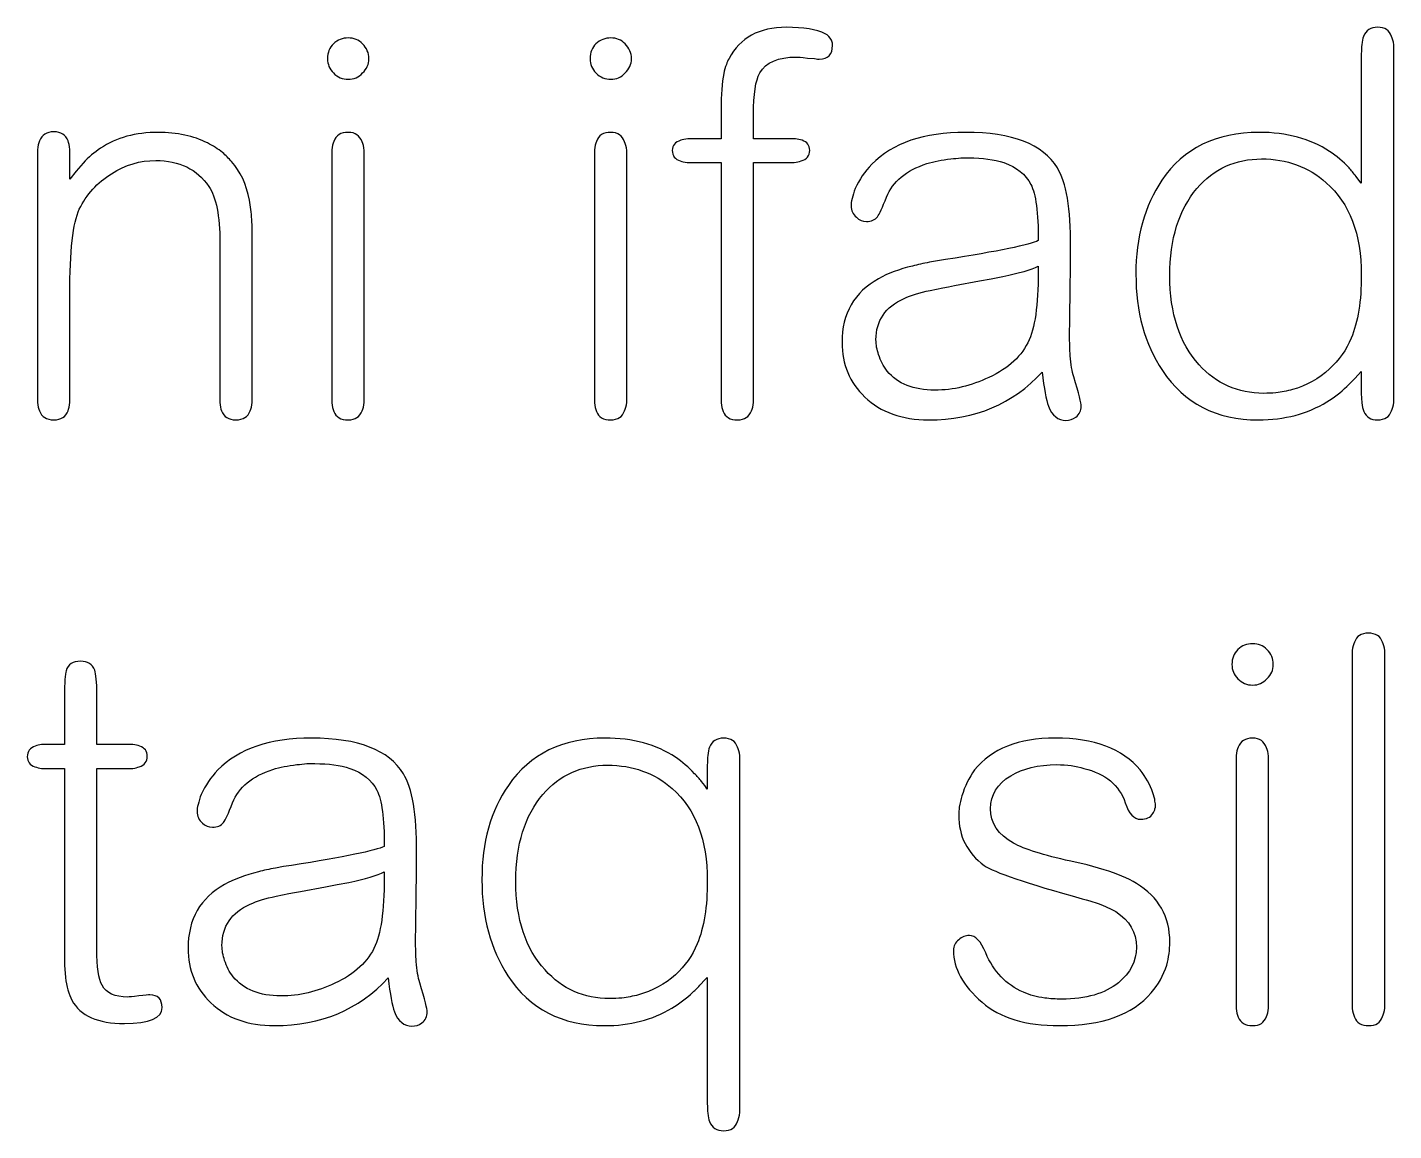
# Model space of a CAD drawing. Header units: centimetres. Extents: x -18.6 to 18.8, y -13 to 11.8.
# Drawn here: x -0.959 to 0.198, y 6.639 to 7.573 of the extents above; entities that cross this region are included whole.
import ezdxf

# ---------------------------------------------------------------- set-up
doc = ezdxf.new("R2010")
doc.units = ezdxf.units.CM
doc.header["$MEASUREMENT"] = 0
doc.layers.add('Layer 1', color=7, linetype='Continuous')

msp = doc.modelspace()

# ---------------------------------------------------------------- linework, layer by layer
at = {"layer": 'Layer 1', "color": 250}
for points, knots in [([(-0.6696, 7.54639), (-0.6696, 7.5416), (-0.6714, 7.53756), (-0.67499, 7.53427), (-0.67828, 7.53068), (-0.68232, 7.52888), (-0.68711, 7.52888), (-0.69189, 7.52888), (-0.69608, 7.53068), (-0.69967, 7.53427), (-0.70297, 7.53756), (-0.70461, 7.5416), (-0.70461, 7.54639), (-0.70461, 7.55147), (-0.70297, 7.55566), (-0.69967, 7.55896), (-0.69608, 7.56225), (-0.69189, 7.56389), (-0.68711, 7.56389), (-0.68232, 7.56389), (-0.67828, 7.56225), (-0.67499, 7.55896), (-0.6714, 7.55536), (-0.6696, 7.55118), (-0.6696, 7.54639)], [0, 0, 0, 0, 0.125, 0.125, 0.125, 0.25, 0.25, 0.25, 0.375, 0.375, 0.375, 0.5, 0.5, 0.5, 0.625, 0.625, 0.625, 0.75, 0.75, 0.75, 0.875, 0.875, 0.875, 1, 1, 1, 1]), ([(-0.44741, 7.54639), (-0.44741, 7.5416), (-0.44921, 7.53756), (-0.4528, 7.53427), (-0.45609, 7.53068), (-0.46013, 7.52888), (-0.46492, 7.52888), (-0.4697, 7.52888), (-0.47389, 7.53068), (-0.47748, 7.53427), (-0.48078, 7.53756), (-0.48242, 7.5416), (-0.48242, 7.54639), (-0.48242, 7.55147), (-0.48078, 7.55566), (-0.47748, 7.55896), (-0.47389, 7.56225), (-0.4697, 7.56389), (-0.46492, 7.56389), (-0.46013, 7.56389), (-0.45609, 7.56225), (-0.4528, 7.55896), (-0.44921, 7.55536), (-0.44741, 7.55118), (-0.44741, 7.54639)], [0, 0, 0, 0, 0.125, 0.125, 0.125, 0.25, 0.25, 0.25, 0.375, 0.375, 0.375, 0.5, 0.5, 0.5, 0.625, 0.625, 0.625, 0.75, 0.75, 0.75, 0.875, 0.875, 0.875, 1, 1, 1, 1]), ([(-0.37155, 7.5033), (-0.37155, 7.51586), (-0.3708, 7.52604), (-0.36931, 7.53382), (-0.36871, 7.53651), (-0.36796, 7.53906), (-0.36706, 7.54145), (-0.36647, 7.54325), (-0.36572, 7.54489), (-0.36482, 7.54639), (-0.35554, 7.56404), (-0.33938, 7.57287), (-0.31634, 7.57287), (-0.30168, 7.57287), (-0.29076, 7.57107), (-0.28358, 7.56748), (-0.28118, 7.56629), (-0.27939, 7.56449), (-0.27819, 7.5621), (-0.27819, 7.5621), (-0.27729, 7.5594), (-0.27729, 7.5594), (-0.27729, 7.5594), (-0.27729, 7.55761), (-0.27729, 7.55761), (-0.27729, 7.54983), (-0.28103, 7.54594), (-0.28851, 7.54594), (-0.28911, 7.54594), (-0.29046, 7.54609), (-0.29255, 7.54639), (-0.29255, 7.54639), (-0.29839, 7.54684), (-0.29839, 7.54684), (-0.30378, 7.54743), (-0.30692, 7.54773), (-0.30781, 7.54773), (-0.32338, 7.54773), (-0.3337, 7.54325), (-0.33879, 7.53427), (-0.34238, 7.52798), (-0.34417, 7.51631), (-0.34417, 7.49926), (-0.34417, 7.49926), (-0.34417, 7.47861), (-0.34417, 7.47861), (-0.34417, 7.47861), (-0.30871, 7.47861), (-0.30871, 7.47861), (-0.30662, 7.47831), (-0.30467, 7.47786), (-0.30288, 7.47726), (-0.29869, 7.47577), (-0.29659, 7.47292), (-0.29659, 7.46873), (-0.29659, 7.46425), (-0.29899, 7.46125), (-0.30378, 7.45976), (-0.30557, 7.45916), (-0.30752, 7.45871), (-0.30961, 7.45841), (-0.30961, 7.45841), (-0.34417, 7.45841), (-0.34417, 7.45841), (-0.34417, 7.45841), (-0.34417, 7.25553), (-0.34417, 7.25553), (-0.34447, 7.25253), (-0.34507, 7.25014), (-0.34597, 7.24834), (-0.34776, 7.24326), (-0.35165, 7.24071), (-0.35764, 7.24071), (-0.36392, 7.24071), (-0.36796, 7.24311), (-0.36976, 7.2479), (-0.37066, 7.24999), (-0.37125, 7.25238), (-0.37155, 7.25508), (-0.37155, 7.25508), (-0.37155, 7.45841), (-0.37155, 7.45841), (-0.37155, 7.45841), (-0.40028, 7.45841), (-0.40028, 7.45841), (-0.40267, 7.45871), (-0.40462, 7.45916), (-0.40612, 7.45976), (-0.4106, 7.46125), (-0.41285, 7.46425), (-0.41285, 7.46873), (-0.41285, 7.47292), (-0.41045, 7.47577), (-0.40567, 7.47726), (-0.40417, 7.47786), (-0.40222, 7.47831), (-0.39983, 7.47861), (-0.39983, 7.47861), (-0.37155, 7.47861), (-0.37155, 7.47861), (-0.37155, 7.47861), (-0.37155, 7.5033), (-0.37155, 7.5033)], [0, 0, 0, 0, 0.0294118, 0.0294118, 0.0294118, 0.0588235, 0.0588235, 0.0588235, 0.0882353, 0.0882353, 0.0882353, 0.1176471, 0.1176471, 0.1176471, 0.1470588, 0.1470588, 0.1470588, 0.1764706, 0.1764706, 0.1764706, 0.2058824, 0.2058824, 0.2058824, 0.2352941, 0.2352941, 0.2352941, 0.2647059, 0.2647059, 0.2647059, 0.2941176, 0.2941176, 0.2941176, 0.3235294, 0.3235294, 0.3235294, 0.3529412, 0.3529412, 0.3529412, 0.3823529, 0.3823529, 0.3823529, 0.4117647, 0.4117647, 0.4117647, 0.4411765, 0.4411765, 0.4411765, 0.4705882, 0.4705882, 0.4705882, 0.5, 0.5, 0.5, 0.5294118, 0.5294118, 0.5294118, 0.5588235, 0.5588235, 0.5588235, 0.5882353, 0.5882353, 0.5882353, 0.6176471, 0.6176471, 0.6176471, 0.6470588, 0.6470588, 0.6470588, 0.6764706, 0.6764706, 0.6764706, 0.7058824, 0.7058824, 0.7058824, 0.7352941, 0.7352941, 0.7352941, 0.7647059, 0.7647059, 0.7647059, 0.7941176, 0.7941176, 0.7941176, 0.8235294, 0.8235294, 0.8235294, 0.8529412, 0.8529412, 0.8529412, 0.8823529, 0.8823529, 0.8823529, 0.9117647, 0.9117647, 0.9117647, 0.9411765, 0.9411765, 0.9411765, 0.9705882, 0.9705882, 0.9705882, 1, 1, 1, 1]), ([(0.17022, 7.55043), (0.17022, 7.55372), (0.17037, 7.55626), (0.17067, 7.55806), (0.17097, 7.56105), (0.17142, 7.56344), (0.17202, 7.56524), (0.17411, 7.57033), (0.17815, 7.57287), (0.18414, 7.57287), (0.19012, 7.57287), (0.19401, 7.57033), (0.19581, 7.56524), (0.1967, 7.56344), (0.1973, 7.56105), (0.1976, 7.55806), (0.1976, 7.55806), (0.1976, 7.25553), (0.1976, 7.25553), (0.1973, 7.25253), (0.1967, 7.25014), (0.19581, 7.24834), (0.19401, 7.24326), (0.19012, 7.24071), (0.18414, 7.24071), (0.17815, 7.24071), (0.17426, 7.24311), (0.17247, 7.2479), (0.17157, 7.24999), (0.17097, 7.25238), (0.17067, 7.25508), (0.17067, 7.25508), (0.17022, 7.26316), (0.17022, 7.26316), (0.17022, 7.26316), (0.17022, 7.28156), (0.17022, 7.28156), (0.17022, 7.28156), (0.16753, 7.27887), (0.16753, 7.27887), (0.16753, 7.27887), (0.16483, 7.27572), (0.16483, 7.27572), (0.16244, 7.27333), (0.1602, 7.27109), (0.1581, 7.26899), (0.15272, 7.2639), (0.14703, 7.25957), (0.14104, 7.25597), (0.12459, 7.2458), (0.10529, 7.24071), (0.08314, 7.24071), (0.04753, 7.24071), (0.02045, 7.25463), (0.0019, 7.28246), (-0.01306, 7.3049), (-0.02054, 7.33213), (-0.02054, 7.36415), (-0.02054, 7.39527), (-0.01321, 7.42175), (0.00145, 7.4436), (0.02, 7.47053), (0.04738, 7.484), (0.08359, 7.484), (0.10723, 7.484), (0.12713, 7.47861), (0.14329, 7.46784), (0.14927, 7.46395), (0.15481, 7.45931), (0.1599, 7.45392), (0.16169, 7.45183), (0.16364, 7.44943), (0.16573, 7.44674), (0.16573, 7.44674), (0.16798, 7.4436), (0.16798, 7.4436), (0.16798, 7.4436), (0.17022, 7.44091), (0.17022, 7.44091), (0.17022, 7.44091), (0.17022, 7.55043), (0.17022, 7.55043)], [0, 0, 0, 0, 0.037037, 0.037037, 0.037037, 0.0740741, 0.0740741, 0.0740741, 0.1111111, 0.1111111, 0.1111111, 0.1481481, 0.1481481, 0.1481481, 0.1851852, 0.1851852, 0.1851852, 0.2222222, 0.2222222, 0.2222222, 0.2592593, 0.2592593, 0.2592593, 0.2962963, 0.2962963, 0.2962963, 0.3333333, 0.3333333, 0.3333333, 0.3703704, 0.3703704, 0.3703704, 0.4074074, 0.4074074, 0.4074074, 0.4444444, 0.4444444, 0.4444444, 0.4814815, 0.4814815, 0.4814815, 0.5185185, 0.5185185, 0.5185185, 0.5555556, 0.5555556, 0.5555556, 0.5925926, 0.5925926, 0.5925926, 0.6296296, 0.6296296, 0.6296296, 0.6666667, 0.6666667, 0.6666667, 0.7037037, 0.7037037, 0.7037037, 0.7407407, 0.7407407, 0.7407407, 0.7777778, 0.7777778, 0.7777778, 0.8148148, 0.8148148, 0.8148148, 0.8518519, 0.8518519, 0.8518519, 0.8888889, 0.8888889, 0.8888889, 0.9259259, 0.9259259, 0.9259259, 0.962963, 0.962963, 0.962963, 1, 1, 1, 1]), ([(-0.76835, 7.25553), (-0.76865, 7.25253), (-0.76925, 7.25014), (-0.77014, 7.24834), (-0.77194, 7.24326), (-0.77598, 7.24071), (-0.78226, 7.24071), (-0.78825, 7.24071), (-0.79229, 7.24326), (-0.79438, 7.24834), (-0.79498, 7.25014), (-0.79543, 7.25253), (-0.79573, 7.25553), (-0.79573, 7.25553), (-0.79573, 7.39063), (-0.79573, 7.39063), (-0.79573, 7.41338), (-0.79887, 7.42923), (-0.80515, 7.43821), (-0.81503, 7.45287), (-0.82999, 7.46021), (-0.85004, 7.46021), (-0.86321, 7.46021), (-0.87563, 7.45647), (-0.8873, 7.44898), (-0.89957, 7.4415), (-0.90869, 7.43148), (-0.91468, 7.41891), (-0.92006, 7.40754), (-0.92276, 7.3836), (-0.92276, 7.34709), (-0.92276, 7.34709), (-0.92276, 7.25553), (-0.92276, 7.25553), (-0.92306, 7.25253), (-0.9235, 7.25014), (-0.9241, 7.24834), (-0.9262, 7.24326), (-0.93024, 7.24071), (-0.93622, 7.24071), (-0.94251, 7.24071), (-0.94655, 7.24326), (-0.94834, 7.24834), (-0.94924, 7.25014), (-0.94984, 7.25253), (-0.95014, 7.25553), (-0.95014, 7.25553), (-0.95014, 7.46918), (-0.95014, 7.46918), (-0.94984, 7.47218), (-0.94924, 7.47472), (-0.94834, 7.47681), (-0.94625, 7.4819), (-0.94221, 7.48444), (-0.93622, 7.48444), (-0.93024, 7.48444), (-0.9262, 7.4819), (-0.9241, 7.47681), (-0.9235, 7.47502), (-0.92306, 7.47262), (-0.92276, 7.46963), (-0.92276, 7.46963), (-0.92276, 7.4445), (-0.92276, 7.4445), (-0.92276, 7.4445), (-0.91737, 7.45123), (-0.91737, 7.45123), (-0.91737, 7.45123), (-0.91153, 7.45796), (-0.91153, 7.45796), (-0.90675, 7.46305), (-0.90181, 7.46724), (-0.89672, 7.47053), (-0.88326, 7.47951), (-0.86695, 7.484), (-0.8478, 7.484), (-0.83194, 7.484), (-0.81802, 7.481), (-0.80605, 7.47502), (-0.80156, 7.47262), (-0.79737, 7.46993), (-0.79348, 7.46694), (-0.79079, 7.46455), (-0.78825, 7.462), (-0.78585, 7.45931), (-0.77837, 7.45093), (-0.77329, 7.44001), (-0.77059, 7.42654), (-0.76969, 7.42145), (-0.7691, 7.41607), (-0.7688, 7.41038), (-0.7688, 7.41038), (-0.76835, 7.40365), (-0.76835, 7.40365), (-0.76835, 7.40365), (-0.76835, 7.25553), (-0.76835, 7.25553)], [0, 0, 0, 0, 0.03125, 0.03125, 0.03125, 0.0625, 0.0625, 0.0625, 0.09375, 0.09375, 0.09375, 0.125, 0.125, 0.125, 0.15625, 0.15625, 0.15625, 0.1875, 0.1875, 0.1875, 0.21875, 0.21875, 0.21875, 0.25, 0.25, 0.25, 0.28125, 0.28125, 0.28125, 0.3125, 0.3125, 0.3125, 0.34375, 0.34375, 0.34375, 0.375, 0.375, 0.375, 0.40625, 0.40625, 0.40625, 0.4375, 0.4375, 0.4375, 0.46875, 0.46875, 0.46875, 0.5, 0.5, 0.5, 0.53125, 0.53125, 0.53125, 0.5625, 0.5625, 0.5625, 0.59375, 0.59375, 0.59375, 0.625, 0.625, 0.625, 0.65625, 0.65625, 0.65625, 0.6875, 0.6875, 0.6875, 0.71875, 0.71875, 0.71875, 0.75, 0.75, 0.75, 0.78125, 0.78125, 0.78125, 0.8125, 0.8125, 0.8125, 0.84375, 0.84375, 0.84375, 0.875, 0.875, 0.875, 0.90625, 0.90625, 0.90625, 0.9375, 0.9375, 0.9375, 0.96875, 0.96875, 0.96875, 1, 1, 1, 1]), ([(-0.67364, 7.25553), (-0.67394, 7.25253), (-0.67454, 7.25014), (-0.67544, 7.24834), (-0.67723, 7.24326), (-0.68112, 7.24071), (-0.68711, 7.24071), (-0.69339, 7.24071), (-0.69743, 7.24311), (-0.69922, 7.2479), (-0.70012, 7.24999), (-0.70072, 7.25238), (-0.70102, 7.25508), (-0.70102, 7.25508), (-0.70102, 7.46918), (-0.70102, 7.46918), (-0.70072, 7.47218), (-0.70012, 7.47457), (-0.69922, 7.47637), (-0.69743, 7.48145), (-0.69339, 7.484), (-0.68711, 7.484), (-0.68112, 7.484), (-0.67723, 7.4813), (-0.67544, 7.47592), (-0.67454, 7.47412), (-0.67394, 7.47173), (-0.67364, 7.46873), (-0.67364, 7.46873), (-0.67364, 7.25553), (-0.67364, 7.25553)], [0, 0, 0, 0, 0.1, 0.1, 0.1, 0.2, 0.2, 0.2, 0.3, 0.3, 0.3, 0.4, 0.4, 0.4, 0.5, 0.5, 0.5, 0.6, 0.6, 0.6, 0.7, 0.7, 0.7, 0.8, 0.8, 0.8, 0.9, 0.9, 0.9, 1, 1, 1, 1]), ([(-0.45145, 7.25553), (-0.45175, 7.25253), (-0.45235, 7.25014), (-0.45325, 7.24834), (-0.45504, 7.24326), (-0.45893, 7.24071), (-0.46492, 7.24071), (-0.4712, 7.24071), (-0.47524, 7.24311), (-0.47703, 7.2479), (-0.47793, 7.24999), (-0.47853, 7.25238), (-0.47883, 7.25508), (-0.47883, 7.25508), (-0.47883, 7.46918), (-0.47883, 7.46918), (-0.47853, 7.47218), (-0.47793, 7.47457), (-0.47703, 7.47637), (-0.47524, 7.48145), (-0.4712, 7.484), (-0.46492, 7.484), (-0.45893, 7.484), (-0.45504, 7.4813), (-0.45325, 7.47592), (-0.45235, 7.47412), (-0.45175, 7.47173), (-0.45145, 7.46873), (-0.45145, 7.46873), (-0.45145, 7.25553), (-0.45145, 7.25553)], [0, 0, 0, 0, 0.1, 0.1, 0.1, 0.2, 0.2, 0.2, 0.3, 0.3, 0.3, 0.4, 0.4, 0.4, 0.5, 0.5, 0.5, 0.6, 0.6, 0.6, 0.7, 0.7, 0.7, 0.8, 0.8, 0.8, 0.9, 0.9, 0.9, 1, 1, 1, 1]), ([(-0.10313, 7.39243), (-0.10313, 7.41607), (-0.10523, 7.43193), (-0.10942, 7.44001), (-0.11391, 7.44839), (-0.12154, 7.45452), (-0.13231, 7.45841), (-0.14039, 7.4611), (-0.15026, 7.46245), (-0.16193, 7.46245), (-0.16193, 7.46245), (-0.16867, 7.46245), (-0.16867, 7.46245), (-0.17136, 7.46215), (-0.1742, 7.46185), (-0.1772, 7.46155), (-0.18468, 7.46066), (-0.19141, 7.45931), (-0.19739, 7.45751), (-0.21505, 7.45183), (-0.22642, 7.4424), (-0.23151, 7.42923), (-0.2351, 7.42026), (-0.23764, 7.41472), (-0.23914, 7.41263), (-0.24123, 7.40993), (-0.24438, 7.40859), (-0.24856, 7.40859), (-0.25186, 7.40859), (-0.2547, 7.40978), (-0.25709, 7.41218), (-0.26009, 7.41457), (-0.26158, 7.41786), (-0.26158, 7.42205), (-0.26158, 7.42355), (-0.26128, 7.42549), (-0.26068, 7.42789), (-0.26009, 7.43058), (-0.25919, 7.43342), (-0.25799, 7.43642), (-0.2547, 7.4439), (-0.25006, 7.45078), (-0.24408, 7.45706), (-0.22642, 7.47502), (-0.19994, 7.484), (-0.16463, 7.484), (-0.12513, 7.484), (-0.09924, 7.47397), (-0.08698, 7.45392), (-0.07949, 7.44195), (-0.07575, 7.41966), (-0.07575, 7.38704), (-0.07575, 7.38315), (-0.0759, 7.37073), (-0.0762, 7.34979), (-0.0765, 7.32884), (-0.07665, 7.31657), (-0.07665, 7.31298), (-0.07665, 7.3061), (-0.0765, 7.30011), (-0.0762, 7.29503), (-0.0756, 7.28754), (-0.07456, 7.28156), (-0.07306, 7.27707), (-0.06887, 7.26271), (-0.06678, 7.25448), (-0.06678, 7.25238), (-0.06678, 7.24849), (-0.06827, 7.24535), (-0.07127, 7.24296), (-0.07396, 7.24116), (-0.0768, 7.24026), (-0.07979, 7.24026), (-0.08638, 7.24026), (-0.09131, 7.2443), (-0.09461, 7.25238), (-0.0964, 7.25777), (-0.0982, 7.26735), (-0.09999, 7.28111), (-0.12453, 7.25418), (-0.15655, 7.24071), (-0.19605, 7.24071), (-0.21849, 7.24071), (-0.23645, 7.24715), (-0.24991, 7.26001), (-0.26278, 7.27228), (-0.26921, 7.28769), (-0.26921, 7.30625), (-0.26921, 7.33078), (-0.25889, 7.34874), (-0.23824, 7.36011), (-0.23046, 7.3646), (-0.22089, 7.36819), (-0.20951, 7.37088), (-0.20532, 7.37208), (-0.20054, 7.37313), (-0.19515, 7.37403), (-0.19515, 7.37403), (-0.18842, 7.37537), (-0.18842, 7.37537), (-0.18842, 7.37537), (-0.18168, 7.37627), (-0.18168, 7.37627), (-0.1365, 7.38345), (-0.11032, 7.38884), (-0.10313, 7.39243)], [0, 0, 0, 0, 0.0285714, 0.0285714, 0.0285714, 0.0571429, 0.0571429, 0.0571429, 0.0857143, 0.0857143, 0.0857143, 0.1142857, 0.1142857, 0.1142857, 0.1428571, 0.1428571, 0.1428571, 0.1714286, 0.1714286, 0.1714286, 0.2, 0.2, 0.2, 0.2285714, 0.2285714, 0.2285714, 0.2571429, 0.2571429, 0.2571429, 0.2857143, 0.2857143, 0.2857143, 0.3142857, 0.3142857, 0.3142857, 0.3428571, 0.3428571, 0.3428571, 0.3714286, 0.3714286, 0.3714286, 0.4, 0.4, 0.4, 0.4285714, 0.4285714, 0.4285714, 0.4571429, 0.4571429, 0.4571429, 0.4857143, 0.4857143, 0.4857143, 0.5142857, 0.5142857, 0.5142857, 0.5428571, 0.5428571, 0.5428571, 0.5714286, 0.5714286, 0.5714286, 0.6, 0.6, 0.6, 0.6285714, 0.6285714, 0.6285714, 0.6571429, 0.6571429, 0.6571429, 0.6857143, 0.6857143, 0.6857143, 0.7142857, 0.7142857, 0.7142857, 0.7428571, 0.7428571, 0.7428571, 0.7714286, 0.7714286, 0.7714286, 0.8, 0.8, 0.8, 0.8285714, 0.8285714, 0.8285714, 0.8571429, 0.8571429, 0.8571429, 0.8857143, 0.8857143, 0.8857143, 0.9142857, 0.9142857, 0.9142857, 0.9428571, 0.9428571, 0.9428571, 0.9714286, 0.9714286, 0.9714286, 1, 1, 1, 1]), ([(0.00818, 7.3628), (0.00818, 7.33078), (0.01641, 7.30565), (0.03287, 7.2874), (0.04753, 7.27124), (0.06579, 7.26316), (0.08763, 7.26316), (0.09122, 7.26316), (0.09466, 7.26331), (0.09795, 7.26361), (0.10274, 7.2642), (0.10738, 7.2651), (0.11187, 7.2663), (0.12384, 7.26959), (0.13431, 7.27543), (0.14329, 7.2838), (0.15137, 7.29129), (0.1575, 7.29996), (0.16169, 7.30984), (0.16738, 7.3236), (0.17022, 7.34141), (0.17022, 7.36325), (0.17022, 7.39796), (0.16035, 7.424), (0.1406, 7.44135), (0.12533, 7.45482), (0.10708, 7.46155), (0.08584, 7.46155), (0.06369, 7.46155), (0.04544, 7.45317), (0.03107, 7.43642), (0.01581, 7.41846), (0.00818, 7.39392), (0.00818, 7.3628)], [0, 0, 0, 0, 0.0909091, 0.0909091, 0.0909091, 0.1818182, 0.1818182, 0.1818182, 0.2727273, 0.2727273, 0.2727273, 0.3636364, 0.3636364, 0.3636364, 0.4545455, 0.4545455, 0.4545455, 0.5454545, 0.5454545, 0.5454545, 0.6363636, 0.6363636, 0.6363636, 0.7272727, 0.7272727, 0.7272727, 0.8181818, 0.8181818, 0.8181818, 0.9090909, 0.9090909, 0.9090909, 1, 1, 1, 1]), ([(-0.10313, 7.37088), (-0.10912, 7.36789), (-0.11914, 7.3649), (-0.13321, 7.36191), (-0.13321, 7.36191), (-0.14308, 7.36011), (-0.14308, 7.36011), (-0.14308, 7.36011), (-0.15296, 7.35831), (-0.15296, 7.35831), (-0.15296, 7.35831), (-0.17405, 7.35428), (-0.17405, 7.35428), (-0.17405, 7.35428), (-0.17899, 7.35338), (-0.17899, 7.35338), (-0.17899, 7.35338), (-0.18393, 7.35248), (-0.18393, 7.35248), (-0.18393, 7.35248), (-0.1947, 7.35024), (-0.1947, 7.35024), (-0.20368, 7.34844), (-0.21101, 7.3462), (-0.2167, 7.3435), (-0.23256, 7.33632), (-0.24049, 7.32465), (-0.24049, 7.30849), (-0.24049, 7.3043), (-0.23974, 7.30011), (-0.23824, 7.29592), (-0.23674, 7.29084), (-0.23435, 7.2862), (-0.23106, 7.28201), (-0.22208, 7.27124), (-0.20862, 7.26585), (-0.19066, 7.26585), (-0.1751, 7.26585), (-0.15984, 7.26944), (-0.14488, 7.27662), (-0.12812, 7.2844), (-0.11675, 7.29503), (-0.11076, 7.30849), (-0.10538, 7.32136), (-0.10284, 7.34216), (-0.10313, 7.37088)], [0, 0, 0, 0, 0.0666667, 0.0666667, 0.0666667, 0.1333333, 0.1333333, 0.1333333, 0.2, 0.2, 0.2, 0.2666667, 0.2666667, 0.2666667, 0.3333333, 0.3333333, 0.3333333, 0.4, 0.4, 0.4, 0.4666667, 0.4666667, 0.4666667, 0.5333333, 0.5333333, 0.5333333, 0.6, 0.6, 0.6, 0.6666667, 0.6666667, 0.6666667, 0.7333333, 0.7333333, 0.7333333, 0.8, 0.8, 0.8, 0.8666667, 0.8666667, 0.8666667, 0.9333333, 0.9333333, 0.9333333, 1, 1, 1, 1]), ([(0.18998, 6.74293), (0.18968, 6.73993), (0.18908, 6.73754), (0.18818, 6.73574), (0.18639, 6.73066), (0.1825, 6.72811), (0.17651, 6.72811), (0.17023, 6.72811), (0.16619, 6.73051), (0.1644, 6.7353), (0.1635, 6.73739), (0.1629, 6.73978), (0.1626, 6.74248), (0.1626, 6.74248), (0.1626, 7.04546), (0.1626, 7.04546), (0.1629, 7.04845), (0.1635, 7.05084), (0.1644, 7.05264), (0.16619, 7.05773), (0.17008, 7.06027), (0.17607, 7.06027), (0.18235, 7.06027), (0.18639, 7.05773), (0.18818, 7.05264), (0.18908, 7.05084), (0.18968, 7.04845), (0.18998, 7.04546), (0.18998, 7.04546), (0.18998, 6.74293), (0.18998, 6.74293)], [0, 0, 0, 0, 0.1, 0.1, 0.1, 0.2, 0.2, 0.2, 0.3, 0.3, 0.3, 0.4, 0.4, 0.4, 0.5, 0.5, 0.5, 0.6, 0.6, 0.6, 0.7, 0.7, 0.7, 0.8, 0.8, 0.8, 0.9, 0.9, 0.9, 1, 1, 1, 1]), ([(0.09572, 7.03379), (0.09572, 7.029), (0.09392, 7.02496), (0.09033, 7.02167), (0.08704, 7.01808), (0.083, 7.01628), (0.07821, 7.01628), (0.07343, 7.01628), (0.06924, 7.01808), (0.06565, 7.02167), (0.06235, 7.02496), (0.06071, 7.029), (0.06071, 7.03379), (0.06071, 7.03887), (0.06235, 7.04306), (0.06565, 7.04636), (0.06924, 7.04965), (0.07343, 7.05129), (0.07821, 7.05129), (0.083, 7.05129), (0.08704, 7.04965), (0.09033, 7.04636), (0.09392, 7.04276), (0.09572, 7.03858), (0.09572, 7.03379)], [0, 0, 0, 0, 0.125, 0.125, 0.125, 0.25, 0.25, 0.25, 0.375, 0.375, 0.375, 0.5, 0.5, 0.5, 0.625, 0.625, 0.625, 0.75, 0.75, 0.75, 0.875, 0.875, 0.875, 1, 1, 1, 1]), ([(-0.89986, 6.96601), (-0.89986, 6.96601), (-0.86933, 6.96601), (-0.86933, 6.96601), (-0.86724, 6.96571), (-0.86529, 6.96526), (-0.8635, 6.96466), (-0.85931, 6.96317), (-0.85722, 6.96032), (-0.85722, 6.95613), (-0.85722, 6.95165), (-0.85946, 6.94865), (-0.86395, 6.94716), (-0.86544, 6.94656), (-0.86724, 6.94611), (-0.86933, 6.94581), (-0.86933, 6.94581), (-0.89986, 6.94581), (-0.89986, 6.94581), (-0.89986, 6.94581), (-0.89986, 6.79275), (-0.89986, 6.79275), (-0.89986, 6.77779), (-0.89836, 6.76761), (-0.89537, 6.76223), (-0.89178, 6.75564), (-0.8846, 6.75235), (-0.87382, 6.75235), (-0.87263, 6.75235), (-0.86948, 6.75265), (-0.8644, 6.75325), (-0.85901, 6.75385), (-0.85587, 6.75415), (-0.85497, 6.75415), (-0.84809, 6.75415), (-0.84465, 6.75056), (-0.84465, 6.74337), (-0.84465, 6.7344), (-0.85527, 6.72991), (-0.87652, 6.72991), (-0.89896, 6.72991), (-0.91377, 6.73649), (-0.92095, 6.74966), (-0.92365, 6.75475), (-0.92544, 6.76118), (-0.92634, 6.76896), (-0.92634, 6.76896), (-0.92724, 6.77928), (-0.92724, 6.77928), (-0.92724, 6.77928), (-0.92724, 6.94581), (-0.92724, 6.94581), (-0.92724, 6.94581), (-0.94654, 6.94581), (-0.94654, 6.94581), (-0.94863, 6.94611), (-0.95058, 6.94656), (-0.95237, 6.94716), (-0.95656, 6.94865), (-0.95866, 6.9515), (-0.95866, 6.95569), (-0.95866, 6.96017), (-0.95641, 6.96317), (-0.95192, 6.96466), (-0.95043, 6.96526), (-0.94863, 6.96571), (-0.94654, 6.96601), (-0.94654, 6.96601), (-0.92724, 6.96601), (-0.92724, 6.96601), (-0.92724, 6.96601), (-0.92724, 7.0073), (-0.92724, 7.0073), (-0.92724, 7.01838), (-0.92679, 7.02541), (-0.92589, 7.0284), (-0.9241, 7.03379), (-0.92006, 7.03648), (-0.91377, 7.03648), (-0.90749, 7.03648), (-0.90345, 7.03394), (-0.90165, 7.02885), (-0.90046, 7.02556), (-0.89986, 7.01883), (-0.89986, 7.00865), (-0.89986, 7.00865), (-0.89986, 6.96601), (-0.89986, 6.96601)], [0, 0, 0, 0, 0.0344828, 0.0344828, 0.0344828, 0.0689655, 0.0689655, 0.0689655, 0.1034483, 0.1034483, 0.1034483, 0.137931, 0.137931, 0.137931, 0.1724138, 0.1724138, 0.1724138, 0.2068966, 0.2068966, 0.2068966, 0.2413793, 0.2413793, 0.2413793, 0.2758621, 0.2758621, 0.2758621, 0.3103448, 0.3103448, 0.3103448, 0.3448276, 0.3448276, 0.3448276, 0.3793103, 0.3793103, 0.3793103, 0.4137931, 0.4137931, 0.4137931, 0.4482759, 0.4482759, 0.4482759, 0.4827586, 0.4827586, 0.4827586, 0.5172414, 0.5172414, 0.5172414, 0.5517241, 0.5517241, 0.5517241, 0.5862069, 0.5862069, 0.5862069, 0.6206897, 0.6206897, 0.6206897, 0.6551724, 0.6551724, 0.6551724, 0.6896552, 0.6896552, 0.6896552, 0.7241379, 0.7241379, 0.7241379, 0.7586207, 0.7586207, 0.7586207, 0.7931034, 0.7931034, 0.7931034, 0.8275862, 0.8275862, 0.8275862, 0.862069, 0.862069, 0.862069, 0.8965517, 0.8965517, 0.8965517, 0.9310345, 0.9310345, 0.9310345, 0.9655172, 0.9655172, 0.9655172, 1, 1, 1, 1]), ([(-0.65657, 6.87983), (-0.65657, 6.90347), (-0.65867, 6.91933), (-0.66286, 6.92741), (-0.66735, 6.93579), (-0.67498, 6.94192), (-0.68575, 6.94581), (-0.69383, 6.9485), (-0.7037, 6.94985), (-0.71537, 6.94985), (-0.71537, 6.94985), (-0.72211, 6.94985), (-0.72211, 6.94985), (-0.7248, 6.94955), (-0.72764, 6.94925), (-0.73064, 6.94895), (-0.73812, 6.94806), (-0.74485, 6.94671), (-0.75083, 6.94491), (-0.76849, 6.93923), (-0.77986, 6.9298), (-0.78495, 6.91663), (-0.78854, 6.90766), (-0.79108, 6.90212), (-0.79258, 6.90003), (-0.79467, 6.89733), (-0.79782, 6.89599), (-0.802, 6.89599), (-0.8053, 6.89599), (-0.80814, 6.89718), (-0.81053, 6.89958), (-0.81353, 6.90197), (-0.81502, 6.90526), (-0.81502, 6.90945), (-0.81502, 6.91095), (-0.81472, 6.91289), (-0.81412, 6.91529), (-0.81353, 6.91798), (-0.81263, 6.92082), (-0.81143, 6.92382), (-0.80814, 6.9313), (-0.8035, 6.93818), (-0.79752, 6.94446), (-0.77986, 6.96242), (-0.75338, 6.9714), (-0.71807, 6.9714), (-0.67857, 6.9714), (-0.65268, 6.96137), (-0.64042, 6.94132), (-0.63293, 6.92935), (-0.62919, 6.90706), (-0.62919, 6.87444), (-0.62919, 6.87055), (-0.62934, 6.85813), (-0.62964, 6.83719), (-0.62994, 6.81624), (-0.63009, 6.80397), (-0.63009, 6.80038), (-0.63009, 6.7935), (-0.62994, 6.78751), (-0.62964, 6.78243), (-0.62904, 6.77494), (-0.628, 6.76896), (-0.6265, 6.76447), (-0.62231, 6.75011), (-0.62022, 6.74188), (-0.62022, 6.73978), (-0.62022, 6.73589), (-0.62171, 6.73275), (-0.62471, 6.73036), (-0.6274, 6.72856), (-0.63024, 6.72766), (-0.63323, 6.72766), (-0.63982, 6.72766), (-0.64475, 6.7317), (-0.64805, 6.73978), (-0.64984, 6.74517), (-0.65164, 6.75475), (-0.65343, 6.76851), (-0.67797, 6.74158), (-0.70999, 6.72811), (-0.74949, 6.72811), (-0.77193, 6.72811), (-0.78989, 6.73455), (-0.80335, 6.74741), (-0.81622, 6.75968), (-0.82265, 6.77509), (-0.82265, 6.79365), (-0.82265, 6.81818), (-0.81233, 6.83614), (-0.79168, 6.84751), (-0.7839, 6.852), (-0.77433, 6.85559), (-0.76295, 6.85828), (-0.75876, 6.85948), (-0.75398, 6.86053), (-0.74859, 6.86143), (-0.74859, 6.86143), (-0.74186, 6.86277), (-0.74186, 6.86277), (-0.74186, 6.86277), (-0.73512, 6.86367), (-0.73512, 6.86367), (-0.68994, 6.87085), (-0.66376, 6.87624), (-0.65657, 6.87983)], [0, 0, 0, 0, 0.0285714, 0.0285714, 0.0285714, 0.0571429, 0.0571429, 0.0571429, 0.0857143, 0.0857143, 0.0857143, 0.1142857, 0.1142857, 0.1142857, 0.1428571, 0.1428571, 0.1428571, 0.1714286, 0.1714286, 0.1714286, 0.2, 0.2, 0.2, 0.2285714, 0.2285714, 0.2285714, 0.2571429, 0.2571429, 0.2571429, 0.2857143, 0.2857143, 0.2857143, 0.3142857, 0.3142857, 0.3142857, 0.3428571, 0.3428571, 0.3428571, 0.3714286, 0.3714286, 0.3714286, 0.4, 0.4, 0.4, 0.4285714, 0.4285714, 0.4285714, 0.4571429, 0.4571429, 0.4571429, 0.4857143, 0.4857143, 0.4857143, 0.5142857, 0.5142857, 0.5142857, 0.5428571, 0.5428571, 0.5428571, 0.5714286, 0.5714286, 0.5714286, 0.6, 0.6, 0.6, 0.6285714, 0.6285714, 0.6285714, 0.6571429, 0.6571429, 0.6571429, 0.6857143, 0.6857143, 0.6857143, 0.7142857, 0.7142857, 0.7142857, 0.7428571, 0.7428571, 0.7428571, 0.7714286, 0.7714286, 0.7714286, 0.8, 0.8, 0.8, 0.8285714, 0.8285714, 0.8285714, 0.8571429, 0.8571429, 0.8571429, 0.8857143, 0.8857143, 0.8857143, 0.9142857, 0.9142857, 0.9142857, 0.9428571, 0.9428571, 0.9428571, 0.9714286, 0.9714286, 0.9714286, 1, 1, 1, 1]), ([(-0.38322, 6.9485), (-0.38322, 6.9518), (-0.38307, 6.95449), (-0.38277, 6.95658), (-0.38247, 6.95958), (-0.38202, 6.96197), (-0.38142, 6.96377), (-0.37933, 6.96885), (-0.37529, 6.9714), (-0.3693, 6.9714), (-0.36332, 6.9714), (-0.35943, 6.96885), (-0.35763, 6.96377), (-0.35674, 6.96197), (-0.35614, 6.95958), (-0.35584, 6.95658), (-0.35584, 6.95658), (-0.35584, 6.6545), (-0.35584, 6.6545), (-0.35614, 6.65151), (-0.35674, 6.64896), (-0.35763, 6.64687), (-0.35943, 6.64178), (-0.36332, 6.63924), (-0.3693, 6.63924), (-0.37529, 6.63924), (-0.37933, 6.64178), (-0.38142, 6.64687), (-0.38202, 6.64867), (-0.38247, 6.65106), (-0.38277, 6.65405), (-0.38307, 6.65615), (-0.38322, 6.65884), (-0.38322, 6.66213), (-0.38322, 6.66213), (-0.38322, 6.76896), (-0.38322, 6.76896), (-0.38322, 6.76896), (-0.38591, 6.76627), (-0.38591, 6.76627), (-0.38591, 6.76627), (-0.38861, 6.76312), (-0.38861, 6.76312), (-0.391, 6.76073), (-0.39324, 6.75849), (-0.39534, 6.75639), (-0.40102, 6.75101), (-0.40701, 6.74652), (-0.41329, 6.74293), (-0.42975, 6.73305), (-0.44875, 6.72811), (-0.4703, 6.72811), (-0.50621, 6.72811), (-0.53344, 6.74218), (-0.55199, 6.77031), (-0.56665, 6.79275), (-0.57398, 6.81983), (-0.57398, 6.85155), (-0.57398, 6.88327), (-0.5665, 6.9099), (-0.55154, 6.93145), (-0.53299, 6.95808), (-0.50576, 6.9714), (-0.46985, 6.9714), (-0.44621, 6.9714), (-0.42631, 6.96601), (-0.41015, 6.95524), (-0.40447, 6.95135), (-0.39908, 6.94671), (-0.39399, 6.94132), (-0.3919, 6.93923), (-0.38995, 6.93698), (-0.38816, 6.93459), (-0.38816, 6.93459), (-0.38546, 6.93145), (-0.38546, 6.93145), (-0.38546, 6.93145), (-0.38322, 6.92831), (-0.38322, 6.92831), (-0.38322, 6.92831), (-0.38322, 6.9485), (-0.38322, 6.9485)], [0, 0, 0, 0, 0.037037, 0.037037, 0.037037, 0.0740741, 0.0740741, 0.0740741, 0.1111111, 0.1111111, 0.1111111, 0.1481481, 0.1481481, 0.1481481, 0.1851852, 0.1851852, 0.1851852, 0.2222222, 0.2222222, 0.2222222, 0.2592593, 0.2592593, 0.2592593, 0.2962963, 0.2962963, 0.2962963, 0.3333333, 0.3333333, 0.3333333, 0.3703704, 0.3703704, 0.3703704, 0.4074074, 0.4074074, 0.4074074, 0.4444444, 0.4444444, 0.4444444, 0.4814815, 0.4814815, 0.4814815, 0.5185185, 0.5185185, 0.5185185, 0.5555556, 0.5555556, 0.5555556, 0.5925926, 0.5925926, 0.5925926, 0.6296296, 0.6296296, 0.6296296, 0.6666667, 0.6666667, 0.6666667, 0.7037037, 0.7037037, 0.7037037, 0.7407407, 0.7407407, 0.7407407, 0.7777778, 0.7777778, 0.7777778, 0.8148148, 0.8148148, 0.8148148, 0.8518519, 0.8518519, 0.8518519, 0.8888889, 0.8888889, 0.8888889, 0.9259259, 0.9259259, 0.9259259, 0.962963, 0.962963, 0.962963, 1, 1, 1, 1]), ([(0.00819, 6.79858), (0.00819, 6.7923), (0.00729, 6.78587), (0.0055, 6.77928), (0.00281, 6.77061), (-0.00153, 6.76283), (-0.00752, 6.75594), (-0.02338, 6.73739), (-0.04926, 6.72811), (-0.08517, 6.72811), (-0.1139, 6.72811), (-0.13574, 6.7347), (-0.1507, 6.74786), (-0.16686, 6.76193), (-0.17494, 6.77659), (-0.17494, 6.79185), (-0.17494, 6.79544), (-0.17345, 6.79844), (-0.17045, 6.80083), (-0.16776, 6.80322), (-0.16477, 6.80442), (-0.16148, 6.80442), (-0.15639, 6.80442), (-0.15175, 6.79948), (-0.14756, 6.78961), (-0.14098, 6.77375), (-0.13036, 6.76268), (-0.11569, 6.75639), (-0.11031, 6.754), (-0.10432, 6.75235), (-0.09774, 6.75145), (-0.09325, 6.75086), (-0.08846, 6.75056), (-0.08338, 6.75056), (-0.06273, 6.75056), (-0.04672, 6.75519), (-0.03535, 6.76447), (-0.02517, 6.77255), (-0.02009, 6.78258), (-0.02009, 6.79454), (-0.02009, 6.80711), (-0.02592, 6.81714), (-0.03759, 6.82462), (-0.04178, 6.82701), (-0.04672, 6.82926), (-0.0524, 6.83135), (-0.0524, 6.83135), (-0.05959, 6.8336), (-0.05959, 6.8336), (-0.05959, 6.8336), (-0.06273, 6.83449), (-0.06273, 6.83449), (-0.06273, 6.83449), (-0.06587, 6.83539), (-0.06587, 6.83539), (-0.11315, 6.84856), (-0.14083, 6.85798), (-0.14891, 6.86367), (-0.16327, 6.87414), (-0.17045, 6.88836), (-0.17045, 6.90631), (-0.17045, 6.90841), (-0.1703, 6.91065), (-0.17, 6.91304), (-0.16941, 6.91634), (-0.16866, 6.91948), (-0.16776, 6.92247), (-0.16537, 6.93055), (-0.16178, 6.93788), (-0.15699, 6.94446), (-0.14262, 6.96242), (-0.11988, 6.9714), (-0.08876, 6.9714), (-0.05584, 6.9714), (-0.03191, 6.96242), (-0.01694, 6.94446), (-0.01216, 6.93848), (-0.00857, 6.93205), (-0.00617, 6.92516), (-0.00527, 6.92277), (-0.00467, 6.92038), (-0.00438, 6.91798), (-0.00438, 6.91798), (-0.00393, 6.91574), (-0.00393, 6.91574), (-0.00393, 6.91574), (-0.00393, 6.91304), (-0.00393, 6.91304), (-0.00393, 6.91304), (-0.00438, 6.9117), (-0.00438, 6.9117), (-0.00467, 6.9102), (-0.00527, 6.90885), (-0.00617, 6.90766), (-0.00827, 6.90437), (-0.01171, 6.90272), (-0.01649, 6.90272), (-0.02218, 6.90272), (-0.02652, 6.90736), (-0.02951, 6.91663), (-0.0346, 6.9316), (-0.04627, 6.94132), (-0.06452, 6.94581), (-0.07111, 6.94791), (-0.07874, 6.94895), (-0.08741, 6.94895), (-0.10327, 6.94895), (-0.11629, 6.94581), (-0.12647, 6.93953), (-0.13784, 6.93264), (-0.14352, 6.92337), (-0.14352, 6.9117), (-0.14352, 6.89943), (-0.13709, 6.8897), (-0.12422, 6.88252), (-0.11494, 6.87743), (-0.09879, 6.87235), (-0.07574, 6.86726), (-0.07574, 6.86726), (-0.06183, 6.86412), (-0.06183, 6.86412), (-0.06183, 6.86412), (-0.04747, 6.86008), (-0.04747, 6.86008), (-0.03639, 6.85679), (-0.02727, 6.8529), (-0.02009, 6.84841), (-0.00123, 6.83704), (0.00819, 6.82043), (0.00819, 6.79858)], [0, 0, 0, 0, 0.0232558, 0.0232558, 0.0232558, 0.0465116, 0.0465116, 0.0465116, 0.0697674, 0.0697674, 0.0697674, 0.0930233, 0.0930233, 0.0930233, 0.1162791, 0.1162791, 0.1162791, 0.1395349, 0.1395349, 0.1395349, 0.1627907, 0.1627907, 0.1627907, 0.1860465, 0.1860465, 0.1860465, 0.2093023, 0.2093023, 0.2093023, 0.2325581, 0.2325581, 0.2325581, 0.255814, 0.255814, 0.255814, 0.2790698, 0.2790698, 0.2790698, 0.3023256, 0.3023256, 0.3023256, 0.3255814, 0.3255814, 0.3255814, 0.3488372, 0.3488372, 0.3488372, 0.372093, 0.372093, 0.372093, 0.3953488, 0.3953488, 0.3953488, 0.4186047, 0.4186047, 0.4186047, 0.4418605, 0.4418605, 0.4418605, 0.4651163, 0.4651163, 0.4651163, 0.4883721, 0.4883721, 0.4883721, 0.5116279, 0.5116279, 0.5116279, 0.5348837, 0.5348837, 0.5348837, 0.5581395, 0.5581395, 0.5581395, 0.5813953, 0.5813953, 0.5813953, 0.6046512, 0.6046512, 0.6046512, 0.627907, 0.627907, 0.627907, 0.6511628, 0.6511628, 0.6511628, 0.6744186, 0.6744186, 0.6744186, 0.6976744, 0.6976744, 0.6976744, 0.7209302, 0.7209302, 0.7209302, 0.744186, 0.744186, 0.744186, 0.7674419, 0.7674419, 0.7674419, 0.7906977, 0.7906977, 0.7906977, 0.8139535, 0.8139535, 0.8139535, 0.8372093, 0.8372093, 0.8372093, 0.8604651, 0.8604651, 0.8604651, 0.8837209, 0.8837209, 0.8837209, 0.9069767, 0.9069767, 0.9069767, 0.9302326, 0.9302326, 0.9302326, 0.9534884, 0.9534884, 0.9534884, 0.9767442, 0.9767442, 0.9767442, 1, 1, 1, 1]), ([(0.09168, 6.74293), (0.09138, 6.73993), (0.09078, 6.73754), (0.08988, 6.73574), (0.08809, 6.73066), (0.0842, 6.72811), (0.07821, 6.72811), (0.07193, 6.72811), (0.06789, 6.73051), (0.0661, 6.7353), (0.0652, 6.73739), (0.0646, 6.73978), (0.0643, 6.74248), (0.0643, 6.74248), (0.0643, 6.95658), (0.0643, 6.95658), (0.0646, 6.95958), (0.0652, 6.96197), (0.0661, 6.96377), (0.06789, 6.96885), (0.07193, 6.9714), (0.07821, 6.9714), (0.0842, 6.9714), (0.08809, 6.9687), (0.08988, 6.96332), (0.09078, 6.96152), (0.09138, 6.95913), (0.09168, 6.95613), (0.09168, 6.95613), (0.09168, 6.74293), (0.09168, 6.74293)], [0, 0, 0, 0, 0.1, 0.1, 0.1, 0.2, 0.2, 0.2, 0.3, 0.3, 0.3, 0.4, 0.4, 0.4, 0.5, 0.5, 0.5, 0.6, 0.6, 0.6, 0.7, 0.7, 0.7, 0.8, 0.8, 0.8, 0.9, 0.9, 0.9, 1, 1, 1, 1]), ([(-0.54526, 6.8502), (-0.54526, 6.81818), (-0.53703, 6.7932), (-0.52057, 6.77524), (-0.50591, 6.75909), (-0.48765, 6.75101), (-0.46581, 6.75101), (-0.46222, 6.75101), (-0.45878, 6.75116), (-0.45549, 6.75145), (-0.4507, 6.75205), (-0.44606, 6.75295), (-0.44157, 6.75415), (-0.4296, 6.75744), (-0.41913, 6.76312), (-0.41015, 6.7712), (-0.40207, 6.77869), (-0.39594, 6.78736), (-0.39175, 6.79724), (-0.38606, 6.811), (-0.38322, 6.82881), (-0.38322, 6.85065), (-0.38322, 6.88536), (-0.39309, 6.9114), (-0.41284, 6.92875), (-0.42811, 6.94192), (-0.44636, 6.9485), (-0.4676, 6.9485), (-0.48975, 6.9485), (-0.508, 6.94027), (-0.52237, 6.92382), (-0.53763, 6.90586), (-0.54526, 6.88132), (-0.54526, 6.8502)], [0, 0, 0, 0, 0.0909091, 0.0909091, 0.0909091, 0.1818182, 0.1818182, 0.1818182, 0.2727273, 0.2727273, 0.2727273, 0.3636364, 0.3636364, 0.3636364, 0.4545455, 0.4545455, 0.4545455, 0.5454545, 0.5454545, 0.5454545, 0.6363636, 0.6363636, 0.6363636, 0.7272727, 0.7272727, 0.7272727, 0.8181818, 0.8181818, 0.8181818, 0.9090909, 0.9090909, 0.9090909, 1, 1, 1, 1]), ([(-0.65657, 6.85828), (-0.66256, 6.85529), (-0.67258, 6.8523), (-0.68665, 6.84931), (-0.68665, 6.84931), (-0.69652, 6.84751), (-0.69652, 6.84751), (-0.69652, 6.84751), (-0.7064, 6.84571), (-0.7064, 6.84571), (-0.7064, 6.84571), (-0.72749, 6.84168), (-0.72749, 6.84168), (-0.72749, 6.84168), (-0.73243, 6.84078), (-0.73243, 6.84078), (-0.73243, 6.84078), (-0.73737, 6.83988), (-0.73737, 6.83988), (-0.73737, 6.83988), (-0.74814, 6.83764), (-0.74814, 6.83764), (-0.75712, 6.83584), (-0.76445, 6.8336), (-0.77014, 6.8309), (-0.786, 6.82372), (-0.79393, 6.81205), (-0.79393, 6.79589), (-0.79393, 6.7917), (-0.79318, 6.78751), (-0.79168, 6.78332), (-0.79018, 6.77824), (-0.78779, 6.7736), (-0.7845, 6.76941), (-0.77552, 6.75864), (-0.76206, 6.75325), (-0.7441, 6.75325), (-0.72854, 6.75325), (-0.71328, 6.75684), (-0.69832, 6.76402), (-0.68156, 6.7718), (-0.67019, 6.78243), (-0.6642, 6.79589), (-0.65882, 6.80876), (-0.65628, 6.82956), (-0.65657, 6.85828)], [0, 0, 0, 0, 0.0666667, 0.0666667, 0.0666667, 0.1333333, 0.1333333, 0.1333333, 0.2, 0.2, 0.2, 0.2666667, 0.2666667, 0.2666667, 0.3333333, 0.3333333, 0.3333333, 0.4, 0.4, 0.4, 0.4666667, 0.4666667, 0.4666667, 0.5333333, 0.5333333, 0.5333333, 0.6, 0.6, 0.6, 0.6666667, 0.6666667, 0.6666667, 0.7333333, 0.7333333, 0.7333333, 0.8, 0.8, 0.8, 0.8666667, 0.8666667, 0.8666667, 0.9333333, 0.9333333, 0.9333333, 1, 1, 1, 1])]:
    msp.add_open_spline(points, degree=3, knots=knots, dxfattribs=at)

doc.saveas('drawing.dxf')
